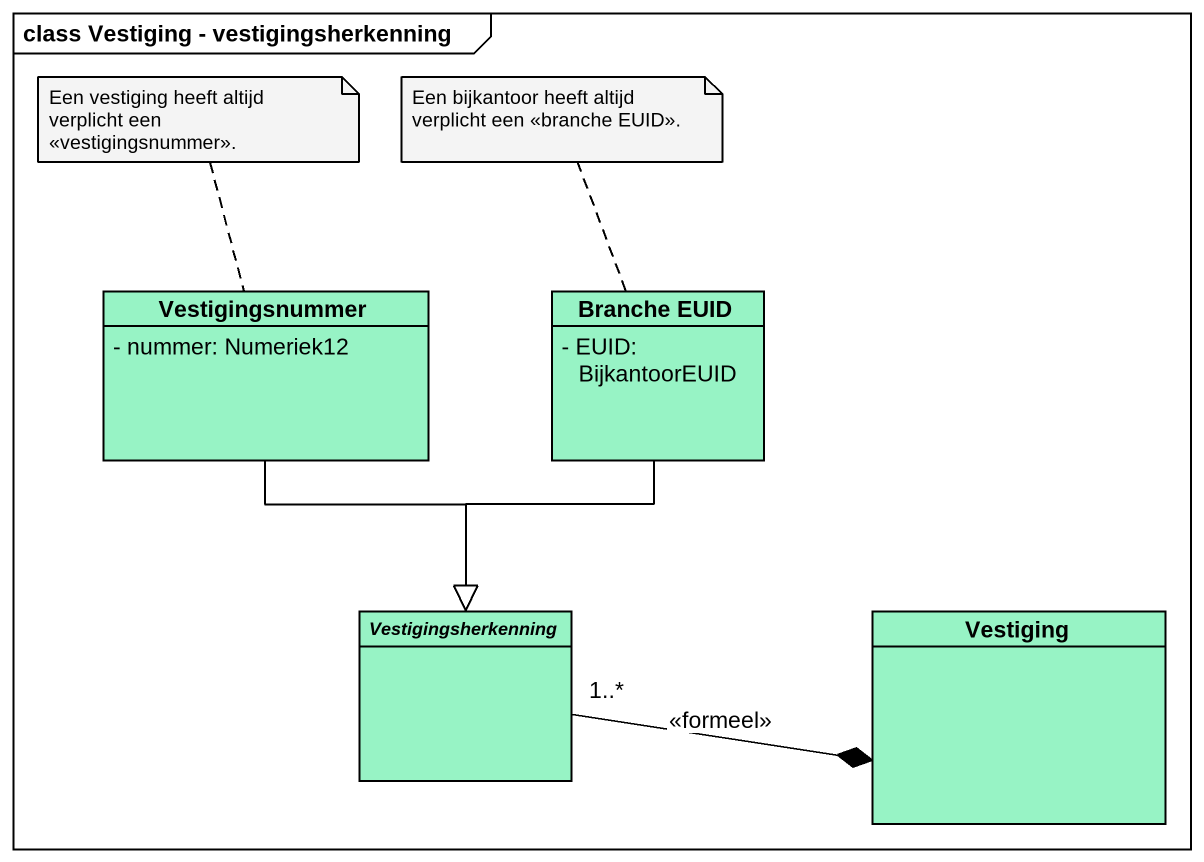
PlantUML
@startuml
mainframe class Vestiging - vestigingsherkenning
hide circle
hide empty members
skinparam classAttributeIconSize 0
class Vestigingsnummer #97F3C5 {
  - nummer: Numeriek12
}
class "Branche EUID" as Branche_EUID #97F3C5 {
  - EUID: BijkantoorEUID
}
abstract class Vestigingsherkenning #97F3C5
class Vestiging #97F3C5
Vestigingsnummer --|> Vestigingsherkenning
Branche_EUID --|> Vestigingsherkenning
Vestigingsherkenning "1..*" -right-* Vestiging : <<formeel>>
note top of Vestigingsnummer : Een vestiging heeft altijd verplicht een <<vestigingsnummer>>.
note top of Branche_EUID : Een bijkantoor heeft altijd verplicht een <<branche EUID>>.
@enduml
